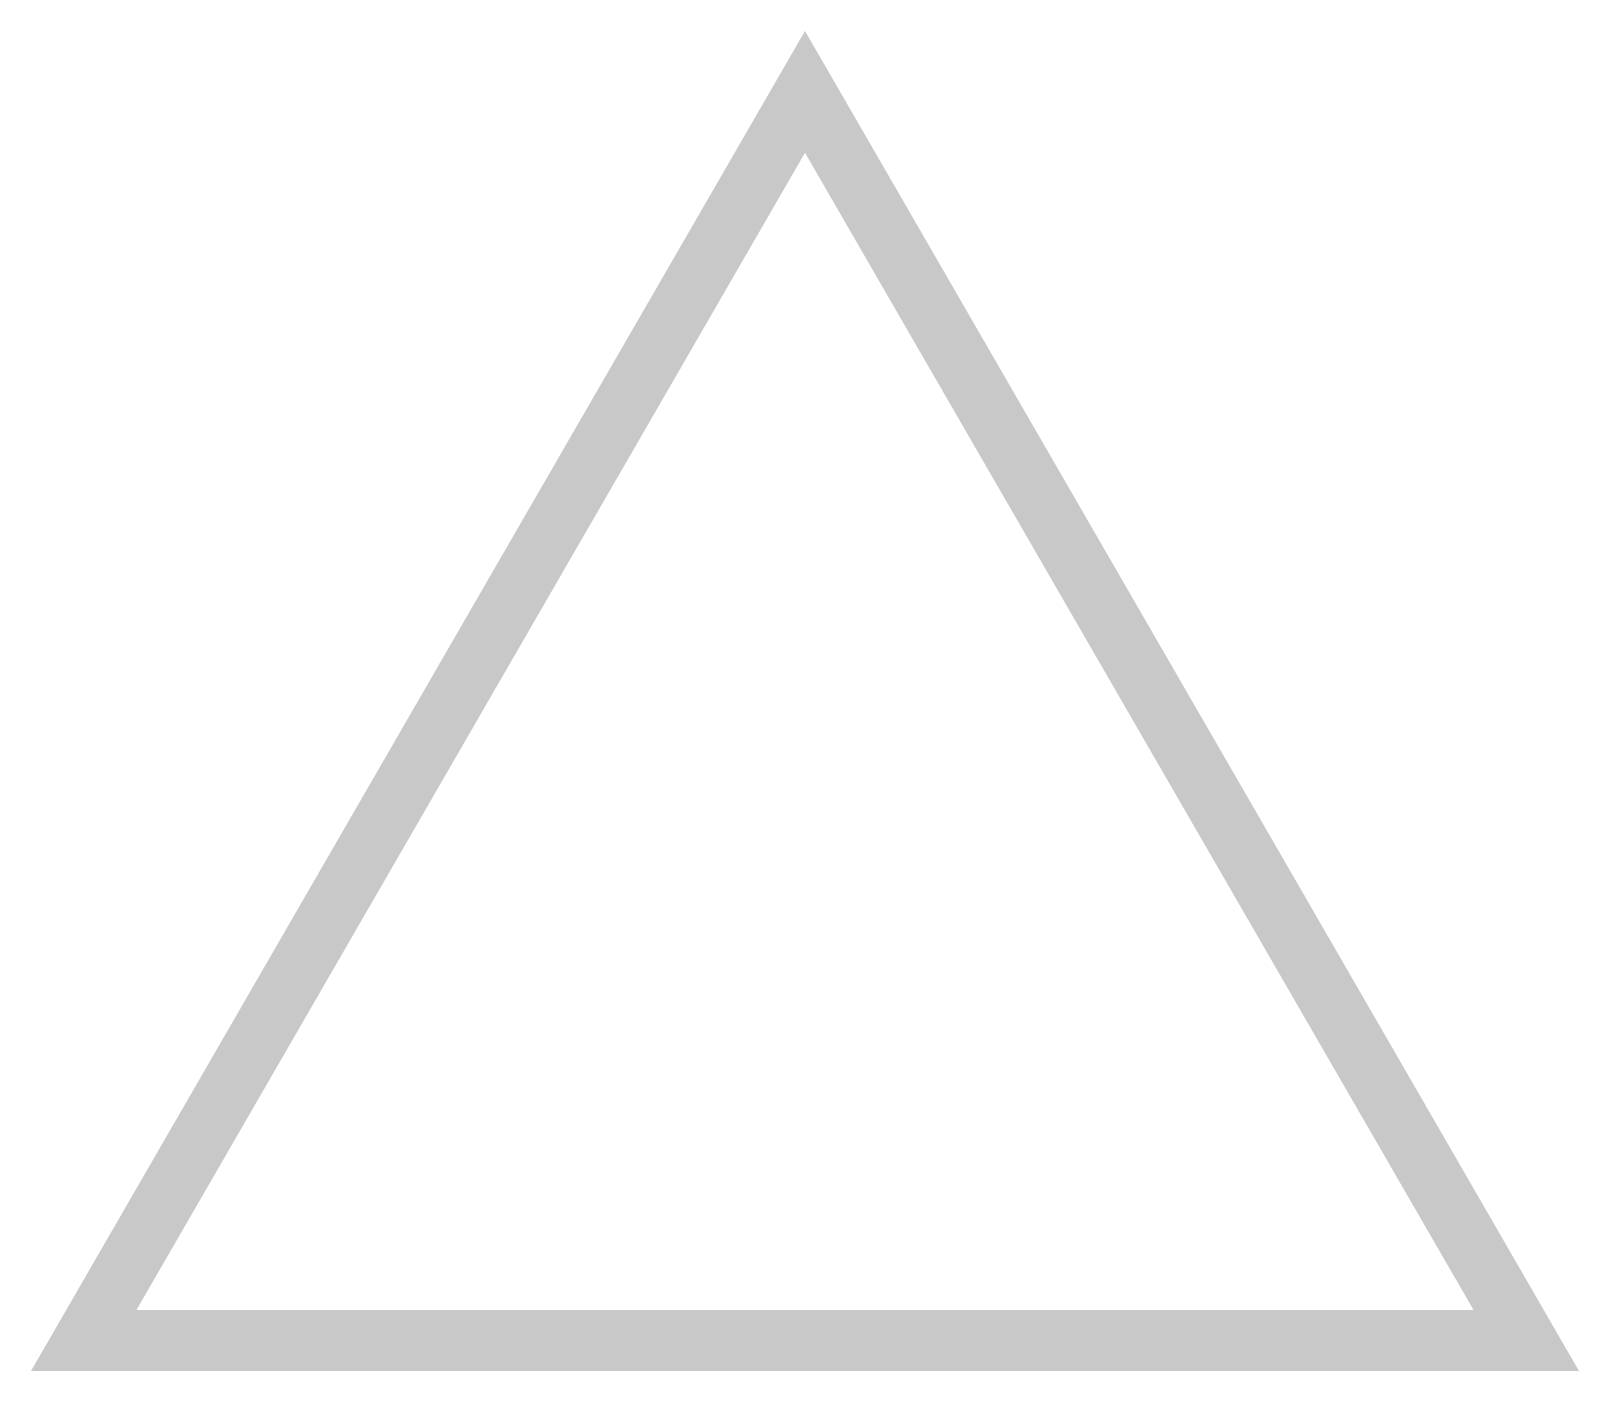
# Model space of a CAD drawing. Header units: inches. Extents: x -1.92 to 1.92, y -1.45 to 1.88.
import ezdxf
from ezdxf.enums import TextEntityAlignment as Align

# ---------------------------------------------------------------- set-up
doc = ezdxf.new("R2010")
doc.units = ezdxf.units.IN
doc.header["$MEASUREMENT"] = 0
doc.styles.add('HZ', font='', dxfattribs={"width": 0.8})
doc.styles.get('HZ').set_extended_font_data('SimSun')

msp = doc.modelspace()

# ---------------------------------------------------------------- texts
at = {"color": 7, "style": 'HZ'}
msp.add_text('△', height=3, dxfattribs=at).set_placement((0, 0), align=Align.MIDDLE_CENTER)

doc.saveas('drawing.dxf')
